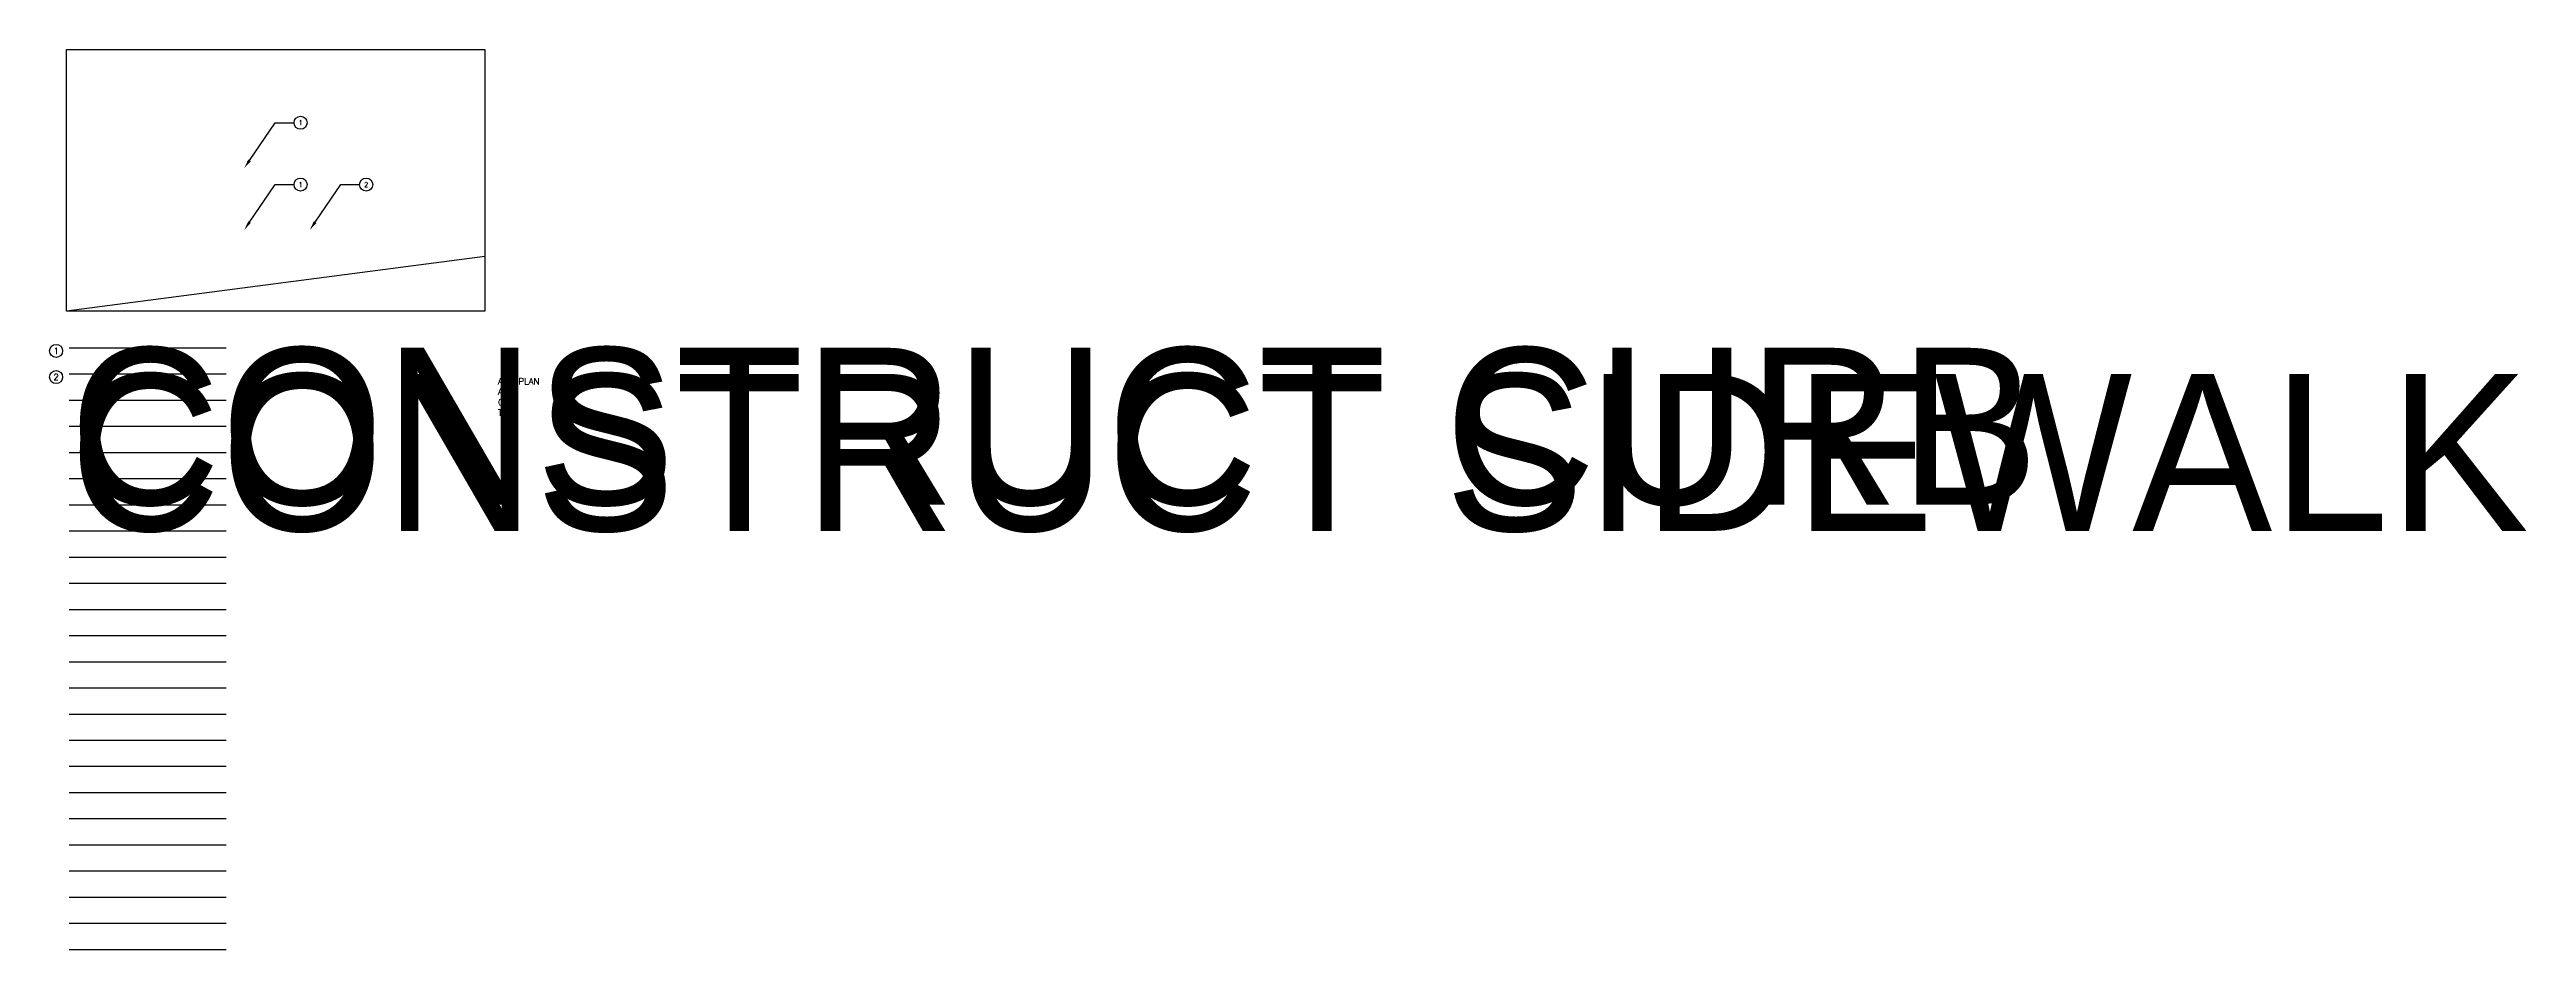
# Paper-space layout 'ABC-101' of a CAD drawing. Header units: feet. Extents: x 0.9 to 48.3, y -10.2 to 7.
# The model-space entities are those that its viewports show. They can reach past a viewport. Long polylines and large blocks are cut down to what shows.
import ezdxf
from ezdxf import colors
from ezdxf.entities.mleader import LeaderData, LeaderLine
from ezdxf.enums import TextEntityAlignment as Align
from ezdxf.math import Vec2, Vec3

# ---------------------------------------------------------------- set-up
doc = ezdxf.new("R2018")
doc.units = ezdxf.units.FT
doc.header["$MEASUREMENT"] = 0
doc.layers.add('C-ANNO', color=7, linetype='Continuous')
doc.layers.add('C-ANNO-VFRM', color=150, linetype='Continuous', plot=False)
doc.styles.get("Standard").update_dxf_attribs({"font": 'simplex.shx'})

# ---------------------------------------------------------------- blocks, each defined once
blk = doc.blocks.new('*U93')
at = {"layer": 'C-ANNO'}
blk.add_circle((-0.25, -0.06), 0.125, dxfattribs=at)
at = {"layer": 'C-ANNO-VFRM', "color": 251, "flags": 128}
blk.add_lwpolyline([(0, 0), (3, 0)], dxfattribs=at)
blk.add_attdef('Number', text='', height=0.12).set_placement((-0.25, -0.06), align=Align.MIDDLE_CENTER)
at = {"lineweight": 30, "flags": 106}
blk.add_attdef('Note', text='', height=0.12, dxfattribs=at).set_placement((0, 0), align=Align.TOP_LEFT)
blk = doc.blocks.new('*U117')
at = {"layer": 'C-ANNO'}
blk.add_circle((-0.25, -0.06), 0.125, dxfattribs=at)
at = {"layer": 'C-ANNO-VFRM', "color": 251, "flags": 128}
blk.add_lwpolyline([(0, 0), (3, 0)], dxfattribs=at)
blk.add_attdef('Number', text='', height=0.12).set_placement((-0.25, -0.06), align=Align.MIDDLE_CENTER)
at = {"lineweight": 30, "flags": 106}
blk.add_attdef('Note', text='', height=0.12, dxfattribs=at).set_placement((0, 0), align=Align.TOP_LEFT)
blk = doc.blocks.new('*U94')
at = {"layer": 'C-ANNO-VFRM', "color": 251, "flags": 128}
blk.add_lwpolyline([(0, 0), (3, 0)], dxfattribs=at)
blk.add_attdef('Number', text='', height=0.12).set_placement((-0.25, -0.06), align=Align.MIDDLE_CENTER)
at = {"lineweight": 30, "flags": 106}
blk.add_attdef('Note', text='', height=0.12, dxfattribs=at).set_placement((0, 0), align=Align.TOP_LEFT)
blk = doc.blocks.new('*U95')
at = {"layer": 'C-ANNO-VFRM', "color": 251, "flags": 128}
blk.add_lwpolyline([(0, 0), (3, 0)], dxfattribs=at)
blk.add_attdef('Number', text='', height=0.12).set_placement((-0.25, -0.06), align=Align.MIDDLE_CENTER)
at = {"lineweight": 30, "flags": 106}
blk.add_attdef('Note', text='', height=0.12, dxfattribs=at).set_placement((0, 0), align=Align.TOP_LEFT)
blk = doc.blocks.new('*U96')
at = {"layer": 'C-ANNO-VFRM', "color": 251, "flags": 128}
blk.add_lwpolyline([(0, 0), (3, 0)], dxfattribs=at)
blk.add_attdef('Number', text='', height=0.12).set_placement((-0.25, -0.06), align=Align.MIDDLE_CENTER)
at = {"lineweight": 30, "flags": 106}
blk.add_attdef('Note', text='', height=0.12, dxfattribs=at).set_placement((0, 0), align=Align.TOP_LEFT)
blk = doc.blocks.new('*U97')
at = {"layer": 'C-ANNO-VFRM', "color": 251, "flags": 128}
blk.add_lwpolyline([(0, 0), (3, 0)], dxfattribs=at)
blk.add_attdef('Number', text='', height=0.12).set_placement((-0.25, -0.06), align=Align.MIDDLE_CENTER)
at = {"lineweight": 30, "flags": 106}
blk.add_attdef('Note', text='', height=0.12, dxfattribs=at).set_placement((0, 0), align=Align.TOP_LEFT)
blk = doc.blocks.new('*U98')
at = {"layer": 'C-ANNO-VFRM', "color": 251, "flags": 128}
blk.add_lwpolyline([(0, 0), (3, 0)], dxfattribs=at)
blk.add_attdef('Number', text='', height=0.12).set_placement((-0.25, -0.06), align=Align.MIDDLE_CENTER)
at = {"lineweight": 30, "flags": 106}
blk.add_attdef('Note', text='', height=0.12, dxfattribs=at).set_placement((0, 0), align=Align.TOP_LEFT)
blk = doc.blocks.new('*U99')
at = {"layer": 'C-ANNO-VFRM', "color": 251, "flags": 128}
blk.add_lwpolyline([(0, 0), (3, 0)], dxfattribs=at)
blk.add_attdef('Number', text='', height=0.12).set_placement((-0.25, -0.06), align=Align.MIDDLE_CENTER)
at = {"lineweight": 30, "flags": 106}
blk.add_attdef('Note', text='', height=0.12, dxfattribs=at).set_placement((0, 0), align=Align.TOP_LEFT)
blk = doc.blocks.new('*U100')
at = {"layer": 'C-ANNO-VFRM', "color": 251, "flags": 128}
blk.add_lwpolyline([(0, 0), (3, 0)], dxfattribs=at)
blk.add_attdef('Number', text='', height=0.12).set_placement((-0.25, -0.06), align=Align.MIDDLE_CENTER)
at = {"lineweight": 30, "flags": 106}
blk.add_attdef('Note', text='', height=0.12, dxfattribs=at).set_placement((0, 0), align=Align.TOP_LEFT)
blk = doc.blocks.new('*U101')
at = {"layer": 'C-ANNO-VFRM', "color": 251, "flags": 128}
blk.add_lwpolyline([(0, 0), (3, 0)], dxfattribs=at)
blk.add_attdef('Number', text='', height=0.12).set_placement((-0.25, -0.06), align=Align.MIDDLE_CENTER)
at = {"lineweight": 30, "flags": 106}
blk.add_attdef('Note', text='', height=0.12, dxfattribs=at).set_placement((0, 0), align=Align.TOP_LEFT)
blk = doc.blocks.new('*U102')
at = {"layer": 'C-ANNO-VFRM', "color": 251, "flags": 128}
blk.add_lwpolyline([(0, 0), (3, 0)], dxfattribs=at)
blk.add_attdef('Number', text='', height=0.12).set_placement((-0.25, -0.06), align=Align.MIDDLE_CENTER)
at = {"lineweight": 30, "flags": 106}
blk.add_attdef('Note', text='', height=0.12, dxfattribs=at).set_placement((0, 0), align=Align.TOP_LEFT)
blk = doc.blocks.new('*U103')
at = {"layer": 'C-ANNO-VFRM', "color": 251, "flags": 128}
blk.add_lwpolyline([(0, 0), (3, 0)], dxfattribs=at)
blk.add_attdef('Number', text='', height=0.12).set_placement((-0.25, -0.06), align=Align.MIDDLE_CENTER)
at = {"lineweight": 30, "flags": 106}
blk.add_attdef('Note', text='', height=0.12, dxfattribs=at).set_placement((0, 0), align=Align.TOP_LEFT)
blk = doc.blocks.new('*U104')
at = {"layer": 'C-ANNO-VFRM', "color": 251, "flags": 128}
blk.add_lwpolyline([(0, 0), (3, 0)], dxfattribs=at)
blk.add_attdef('Number', text='', height=0.12).set_placement((-0.25, -0.06), align=Align.MIDDLE_CENTER)
at = {"lineweight": 30, "flags": 106}
blk.add_attdef('Note', text='', height=0.12, dxfattribs=at).set_placement((0, 0), align=Align.TOP_LEFT)
blk = doc.blocks.new('*U105')
at = {"layer": 'C-ANNO-VFRM', "color": 251, "flags": 128}
blk.add_lwpolyline([(0, 0), (3, 0)], dxfattribs=at)
blk.add_attdef('Number', text='', height=0.12).set_placement((-0.25, -0.06), align=Align.MIDDLE_CENTER)
at = {"lineweight": 30, "flags": 106}
blk.add_attdef('Note', text='', height=0.12, dxfattribs=at).set_placement((0, 0), align=Align.TOP_LEFT)
blk = doc.blocks.new('*U106')
at = {"layer": 'C-ANNO-VFRM', "color": 251, "flags": 128}
blk.add_lwpolyline([(0, 0), (3, 0)], dxfattribs=at)
blk.add_attdef('Number', text='', height=0.12).set_placement((-0.25, -0.06), align=Align.MIDDLE_CENTER)
at = {"lineweight": 30, "flags": 106}
blk.add_attdef('Note', text='', height=0.12, dxfattribs=at).set_placement((0, 0), align=Align.TOP_LEFT)
blk = doc.blocks.new('*U107')
at = {"layer": 'C-ANNO-VFRM', "color": 251, "flags": 128}
blk.add_lwpolyline([(0, 0), (3, 0)], dxfattribs=at)
blk.add_attdef('Number', text='', height=0.12).set_placement((-0.25, -0.06), align=Align.MIDDLE_CENTER)
at = {"lineweight": 30, "flags": 106}
blk.add_attdef('Note', text='', height=0.12, dxfattribs=at).set_placement((0, 0), align=Align.TOP_LEFT)
blk = doc.blocks.new('*U108')
at = {"layer": 'C-ANNO-VFRM', "color": 251, "flags": 128}
blk.add_lwpolyline([(0, 0), (3, 0)], dxfattribs=at)
blk.add_attdef('Number', text='', height=0.12).set_placement((-0.25, -0.06), align=Align.MIDDLE_CENTER)
at = {"lineweight": 30, "flags": 106}
blk.add_attdef('Note', text='', height=0.12, dxfattribs=at).set_placement((0, 0), align=Align.TOP_LEFT)
blk = doc.blocks.new('*U109')
at = {"layer": 'C-ANNO-VFRM', "color": 251, "flags": 128}
blk.add_lwpolyline([(0, 0), (3, 0)], dxfattribs=at)
blk.add_attdef('Number', text='', height=0.12).set_placement((-0.25, -0.06), align=Align.MIDDLE_CENTER)
at = {"lineweight": 30, "flags": 106}
blk.add_attdef('Note', text='', height=0.12, dxfattribs=at).set_placement((0, 0), align=Align.TOP_LEFT)
blk = doc.blocks.new('*U110')
at = {"layer": 'C-ANNO-VFRM', "color": 251, "flags": 128}
blk.add_lwpolyline([(0, 0), (3, 0)], dxfattribs=at)
blk.add_attdef('Number', text='', height=0.12).set_placement((-0.25, -0.06), align=Align.MIDDLE_CENTER)
at = {"lineweight": 30, "flags": 106}
blk.add_attdef('Note', text='', height=0.12, dxfattribs=at).set_placement((0, 0), align=Align.TOP_LEFT)
blk = doc.blocks.new('*U111')
at = {"layer": 'C-ANNO-VFRM', "color": 251, "flags": 128}
blk.add_lwpolyline([(0, 0), (3, 0)], dxfattribs=at)
blk.add_attdef('Number', text='', height=0.12).set_placement((-0.25, -0.06), align=Align.MIDDLE_CENTER)
at = {"lineweight": 30, "flags": 106}
blk.add_attdef('Note', text='', height=0.12, dxfattribs=at).set_placement((0, 0), align=Align.TOP_LEFT)
blk = doc.blocks.new('*U112')
at = {"layer": 'C-ANNO-VFRM', "color": 251, "flags": 128}
blk.add_lwpolyline([(0, 0), (3, 0)], dxfattribs=at)
blk.add_attdef('Number', text='', height=0.12).set_placement((-0.25, -0.06), align=Align.MIDDLE_CENTER)
at = {"lineweight": 30, "flags": 106}
blk.add_attdef('Note', text='', height=0.12, dxfattribs=at).set_placement((0, 0), align=Align.TOP_LEFT)
blk = doc.blocks.new('*U113')
at = {"layer": 'C-ANNO-VFRM', "color": 251, "flags": 128}
blk.add_lwpolyline([(0, 0), (3, 0)], dxfattribs=at)
blk.add_attdef('Number', text='', height=0.12).set_placement((-0.25, -0.06), align=Align.MIDDLE_CENTER)
at = {"lineweight": 30, "flags": 106}
blk.add_attdef('Note', text='', height=0.12, dxfattribs=at).set_placement((0, 0), align=Align.TOP_LEFT)
blk = doc.blocks.new('*U114')
at = {"layer": 'C-ANNO-VFRM', "color": 251, "flags": 128}
blk.add_lwpolyline([(0, 0), (3, 0)], dxfattribs=at)
blk.add_attdef('Number', text='', height=0.12).set_placement((-0.25, -0.06), align=Align.MIDDLE_CENTER)
at = {"lineweight": 30, "flags": 106}
blk.add_attdef('Note', text='', height=0.12, dxfattribs=at).set_placement((0, 0), align=Align.TOP_LEFT)
blk = doc.blocks.new('*U115')
at = {"layer": 'C-ANNO-VFRM', "color": 251, "flags": 128}
blk.add_lwpolyline([(0, 0), (3, 0)], dxfattribs=at)
blk.add_attdef('Number', text='', height=0.12).set_placement((-0.25, -0.06), align=Align.MIDDLE_CENTER)
at = {"lineweight": 30, "flags": 106}
blk.add_attdef('Note', text='', height=0.12, dxfattribs=at).set_placement((0, 0), align=Align.TOP_LEFT)
blk = doc.blocks.new('TB_ATT')
at = {"color": 3}
for tag, p in [('TITLE', (9.5, 0.6)), ('DESIGNED_BY', (9.5, 0.4)), ('APPROVED_BY', (9.5, 0)), ('CHECKED_BY', (9.5, 0.2))]:
    blk.add_attdef(tag, p, '', height=0.12, dxfattribs=at)
blk = doc.blocks.new('_TagCircle')
at = {"color": 0, "linetype": 'ByBlock', "lineweight": -2, "transparency": 16777216}
blk.add_circle((0, 0), 0.125, dxfattribs=at)
at = {"color": 0, "transparency": 16777216}
blk.add_attdef('TAGNUMBER', text='', height=0.09375, dxfattribs=at).set_placement((0, -0.046875), align=Align.CENTER)

msp = doc.modelspace()

# ---------------------------------------------------------------- linework, layer by layer
at = {"color": 250, "flags": 128}
for points in [[(550, 72), (0, 0)], [(550, -72), (0, 0)], [(773, -536), (0, 0)]]:
    msp.add_lwpolyline(points, dxfattribs=at)
at = {"layer": 'C-ANNO', "color": 6}
msp.add_lwpolyline([(0, 100), (160, 100), (160, 0), (0, 0)], close=True, dxfattribs=at)

# ---------------------------------------------------------------- leaders
at = {"layer": 'C-ANNO'}
ml = msp.add_multileader_block('Standard', dxfattribs=at)
ml.set_content('_TagCircle', color=256, scale=20)
ml.set_attribute('TAGNUMBER', '1', width=0)
ml.set_leader_properties()
ml.build(insert=Vec2(0, 0))
ml.multileader.update_dxf_attribs({"text_right_attachment_type": 6, "dogleg_length": 0.36, "arrow_head_size": 3.6, "scale": 20})
ctx = ml.context
ctx.base_point, ctx.scale, ctx.char_height, ctx.arrow_head_size, ctx.landing_gap_size, ctx.plane_origin = Vec3(86.99, 72.01), 20, 3.6, 3.6, 1.8, Vec3(67.95, 54.67)
ctx.right_attachment = 6
notes = []
notes.append((ctx, [(0, (1, 1, 0), (79.79, 72.01), (1, 0), 7.2, [(0, [(67.95, 54.67)], 0, [])])]))
ctx.block.insert = Vec3(89.49, 72.01)
ml = msp.add_multileader_block('Standard', dxfattribs=at)
ml.set_content('_TagCircle', color=256, scale=20)
ml.set_attribute('TAGNUMBER', '1', width=0)
ml.set_leader_properties()
ml.build(insert=Vec2(0, 0))
ml.multileader.update_dxf_attribs({"text_right_attachment_type": 6, "dogleg_length": 0.36, "arrow_head_size": 3.6, "scale": 20})
ctx = ml.context
ctx.base_point, ctx.scale, ctx.char_height, ctx.arrow_head_size, ctx.landing_gap_size, ctx.plane_origin = Vec3(86.99, 48.39), 20, 3.6, 3.6, 1.8, Vec3(67.95, 31.05)
ctx.right_attachment = 6
notes.append((ctx, [(0, (1, 1, 0), (79.79, 48.39), (1, 0), 7.2, [(0, [(67.95, 31.05)], 0, [])])]))
ctx.block.insert = Vec3(89.49, 48.39)
ml = msp.add_multileader_block('Standard', dxfattribs=at)
ml.set_content('_TagCircle', color=1, scale=20)
ml.set_attribute('TAGNUMBER', '2', width=0)
ml.set_leader_properties(color=1)
ml.build(insert=Vec2(0, 0))
ml.multileader.update_dxf_attribs({"text_right_attachment_type": 6, "dogleg_length": 0.36, "arrow_head_size": 3.6, "scale": 20})
ctx = ml.context
ctx.base_point, ctx.scale, ctx.char_height, ctx.arrow_head_size, ctx.landing_gap_size, ctx.plane_origin = Vec3(112.08, 48.39), 20, 3.6, 3.6, 1.8, Vec3(93.04, 31.05)
ctx.right_attachment = 6
notes.append((ctx, [(0, (1, 1, 0), (104.88, 48.39), (1, 0), 7.2, [(0, [(93.04, 31.05)], 0, [])])]))
ctx.block.insert = Vec3(114.58, 48.39)
for ctx, leaders in notes:
    for number, flags, end, landing, length, lines in leaders:
        leader = LeaderData()
        leader.index, (leader.has_last_leader_line, leader.has_dogleg_vector, leader.attachment_direction) = number, flags
        leader.last_leader_point, leader.dogleg_vector, leader.dogleg_length = Vec3(end), Vec3(landing), length
        for number, points, colour, breaks in lines:
            line = LeaderLine()
            line.index, line.vertices, line.color, line.breaks = number, Vec3.list(points), colors.encode_raw_color(colour), breaks
            leader.lines.append(line)
        ctx.leaders.append(leader)

psp = doc.layouts.new('ABC-101')

# ---------------------------------------------------------------- linework, layer by layer
at = {"color": 3}
psp.add_lwpolyline([(1.25, 7), (9.25, 7), (9.25, 2), (1.25, 2)], close=True, dxfattribs=at)

# ---------------------------------------------------------------- block references
ref = psp.add_blockref('*U93', (1.3, 1.3), dxfattribs=at)
ref.add_attrib('Number', '1', dxfattribs={"height": 0.12}).set_placement((1.05, 1.24), align=Align.MIDDLE_CENTER)
lines = psp.add_mtext('CONSTRUCT CURB', dxfattribs={"insert": (1.3, 1.3), "char_height": 3, "attachment_point": 1})
ref.add_attrib('Note', '', (1.3, 1.3), dxfattribs={"flags": 104}).embed_mtext(lines)
ref = psp.add_blockref('*U117', (1.3, 0.8), dxfattribs=at)
ref.add_attrib('Number', '2', dxfattribs={"height": 0.12}).set_placement((1.05, 0.74), align=Align.MIDDLE_CENTER)
lines = psp.add_mtext('CONSTRUCT SIDEWALK', dxfattribs={"insert": (1.3, 0.8), "char_height": 3, "attachment_point": 1})
ref.add_attrib('Note', '', (1.3, 0.8), dxfattribs={"flags": 104}).embed_mtext(lines)
psp.add_blockref('TB_ATT', (0, 0), dxfattribs=at).add_auto_attribs({'DESIGNED_BY': 'ALP', 'CHECKED_BY': 'CBP', 'APPROVED_BY': 'TMP', 'TITLE': 'ABC PLAN'})
for name, p in [('*U94', (1.3, 0.3)), ('*U95', (1.3, -0.2)), ('*U96', (1.3, -0.7)), ('*U97', (1.3, -1.2)), ('*U98', (1.3, -1.7)), ('*U99', (1.3, -2.2)), ('*U100', (1.3, -2.7)), ('*U101', (1.3, -3.2)), ('*U102', (1.3, -3.7)), ('*U103', (1.3, -4.2)), ('*U104', (1.3, -4.7)), ('*U105', (1.3, -5.2)), ('*U106', (1.3, -5.7)), ('*U107', (1.3, -6.2)), ('*U108', (1.3, -6.7)), ('*U109', (1.3, -7.2)), ('*U110', (1.3, -7.7)), ('*U111', (1.3, -8.2)), ('*U112', (1.3, -8.7)), ('*U113', (1.3, -9.2)), ('*U114', (1.3, -9.7)), ('*U115', (1.3, -10.2))]:
    psp.add_blockref(name, p, dxfattribs=at)

# ---------------------------------------------------------------- viewports
at = {"layer": '0'}
psp.add_viewport(center=(5.25, 4.5), size=(8, 5), view_center_point=(80, 50), view_height=100, dxfattribs=at)

doc.saveas('drawing.dxf')
